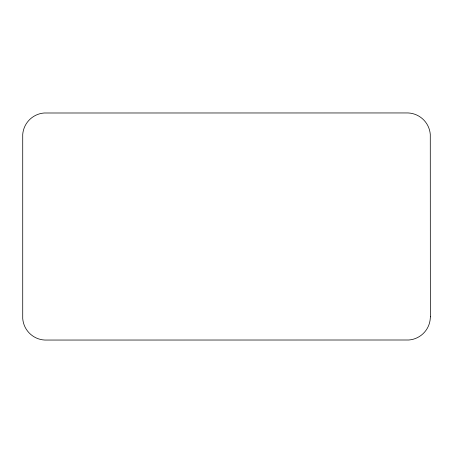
<?xml version="1.0" encoding="UTF-8"?>
<svg xmlns="http://www.w3.org/2000/svg" width="453" height="453" viewBox="0 0 453 453"><rect width="100%" height="100%" fill="white"/><g stroke="black" fill="none" stroke-linecap="round" stroke-linejoin="round"><path stroke-width="0.68" d="M430.35 316.777L430.322 317.876A23.296 23.296 0 0 1 408.883 339.999L44.847 340.05A23.296 23.296 0 0 1 22.724 318.606L22.724 134.394A23.296 23.296 0 0 1 44.117 113.001L408.153 112.95A23.296 23.296 0 0 1 430.276 134.394L430.35 316.777"/></g></svg>
